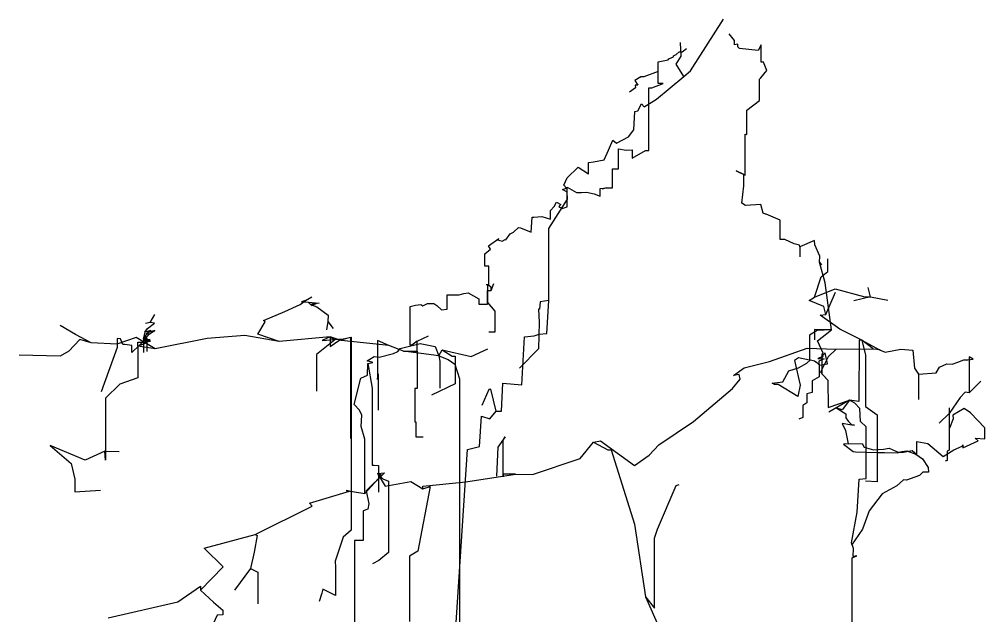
# Model space of a CAD drawing. Extents: x -330 to 330, y -481 to 481.
# Drawn here: x -57.3 to 324.4, y 245.7 to 481.4 of the extents above; entities that cross this region are included whole.
import ezdxf

# ---------------------------------------------------------------- set-up
doc = ezdxf.new("R2010")
doc.units = 0
doc.layers.add('CentreLine', color=5, linetype='CONTINUOUS')

msp = doc.modelspace()

# ---------------------------------------------------------------- linework, layer by layer
at = {"layer": 'CentreLine'}
for p, q in [((208.13, 461.03, -133.95), (221.13, 481.4, -139.2)), ((225.52, 472.99, -32.55), (223.41, 475.67, -29.18)), ((204.38, 466.78, -154.95), (204.13, 472.28, -158.82)), ((204.8, 468.61, -152.64), (206.51, 469.88, -154.75)), ((225.52, 471.27, -32.55), (225.52, 472.99, -32.55)), ((226.8, 471.55, -32.3), (225.52, 471.27, -32.55)), ((226.8, 470.46, -32.3), (226.8, 471.55, -32.3)), ((227.49, 469.85, -34.86), (226.8, 470.46, -32.3)), ((234.84, 469.07, -29.9), (227.49, 469.85, -34.86)), ((236.06, 471.37, -33.09), (234.84, 469.07, -29.9)), ((236.06, 464.48, -33.09), (236.06, 471.37, -33.09)), ((199.26, 465.45, -148.49), (199.5, 465.74, -149.73)), ((199.5, 465.74, -149.73), (201.37, 466.6, -150.77)), ((201.37, 466.6, -150.77), (201.42, 466.92, -152.23)), ((201.42, 466.92, -152.23), (202.47, 467.5, -152.25)), ((202.38, 463.65, -152.32), (204.38, 466.78, -154.95)), ((202.47, 467.5, -152.25), (203.6, 468.57, -152.6)), ((203.6, 468.57, -152.6), (204.8, 468.61, -152.64)), ((195.33, 464.58, -147.29), (199.26, 465.45, -148.49)), ((195.33, 456.08, -147.29), (195.33, 464.58, -147.29)), ((205.38, 458.78, -140.7), (202.38, 463.65, -152.32)), ((236.98, 464.4, -32.23), (236.06, 464.48, -33.09)), ((238.22, 461.15, -32.68), (236.98, 464.4, -32.23)), ((188.38, 458.62, -147.11), (186.07, 457.27, -146.7)), ((189.61, 458.62, -148.82), (188.26, 458.62, -147.8)), ((188.26, 458.62, -147.8), (188.38, 458.62, -147.11)), ((195.33, 460.78, -147.29), (189.61, 458.62, -148.82)), ((194.63, 449.78, -130.45), (205.38, 458.78, -140.7)), ((195.33, 456.08, -147.29), (195.33, 460.78, -147.29)), ((205.38, 458.78, -140.7), (208.13, 461.03, -133.95)), ((235.32, 457.74, -33.31), (235.93, 458.21, -32.44)), ((235.93, 458.21, -32.44), (238.22, 461.15, -32.68)), ((186.27, 454.37, -142.61), (183.92, 452.66, -146.68)), ((186.07, 457.27, -146.7), (187.22, 455.34, -144.71)), ((187.22, 455.34, -144.71), (186.23, 455.34, -144.8)), ((186.23, 455.34, -144.8), (186.27, 454.37, -142.61)), ((191.62, 429.56, -147.64), (191.62, 454.36, -147.64)), ((191.62, 454.36, -147.64), (192.42, 454.36, -148.66)), ((192.42, 454.36, -148.66), (192.85, 454.36, -147.33)), ((192.85, 454.36, -147.33), (197.33, 456.08, -147.25)), ((197.33, 456.08, -147.25), (195.33, 456.08, -147.29)), ((235.32, 449.34, -33.31), (235.32, 457.74, -33.31)), ((187.26, 445.28, -126.57), (188.76, 448.03, -130.2)), ((188.76, 448.03, -130.2), (189.76, 446.78, -131.7)), ((189.76, 446.78, -131.7), (194.63, 449.78, -130.45)), ((230.4, 445.53, -29.32), (235.32, 449.34, -33.31)), ((185.63, 437.78, -129.32), (186.13, 445.03, -126.32)), ((186.13, 445.03, -126.32), (187.26, 445.28, -126.57)), ((230.4, 435.83, -29.32), (230.4, 445.53, -29.32)), ((183.51, 434.9, -132.82), (185.63, 437.78, -129.32)), ((229.72, 419.82, -30.2), (229.72, 436.03, -30.2)), ((229.72, 436.03, -30.2), (230.4, 435.83, -29.32)), ((175.63, 429.65, -122.32), (177.38, 433.65, -129.07)), ((177.38, 433.65, -129.07), (178.76, 432.4, -131.32)), ((178.76, 432.4, -131.32), (183.51, 434.9, -132.82)), ((174.01, 425.9, -115.82), (175.63, 429.65, -122.32)), ((179.66, 428.69, -151), (179.66, 430.19, -151)), ((179.66, 430.19, -151), (182.68, 429.66, -149.53)), ((179.66, 422.29, -151), (179.66, 428.69, -151)), ((182.68, 429.66, -149.53), (184.97, 429.86, -149.45)), ((184.97, 429.86, -149.45), (184.97, 426.46, -149.45)), ((184.97, 426.46, -149.45), (190.33, 429.56, -149.17)), ((190.33, 429.56, -149.17), (191.62, 429.56, -147.64)), ((167.76, 424.78, -116.57), (169.76, 425.03, -115.57)), ((167.76, 420.28, -116.57), (167.76, 424.78, -116.57)), ((169.76, 425.03, -115.57), (174.01, 425.9, -115.82)), ((159.26, 418.78, -117.7), (163.63, 423.03, -119.57)), ((163.63, 423.03, -119.57), (167.76, 420.28, -116.57)), ((177.25, 414.79, -150.36), (177.25, 422.29, -150.36)), ((177.25, 422.29, -150.36), (179.66, 422.29, -151)), ((229.21, 420.11, -38.98), (226.19, 421.54, -40.45)), ((226.19, 421.54, -40.45), (229.72, 419.82, -30.2)), ((229.21, 415.65, -38.98), (229.21, 420.11, -38.98)), ((158.01, 415.9, -114.57), (159.26, 418.78, -117.7)), ((157.51, 414.15, -106.95), (159.01, 414.65, -108.32)), ((159.38, 413.03, -102.7), (157.51, 414.15, -106.95)), ((159.01, 414.65, -108.32), (158.01, 415.9, -114.57)), ((159.29, 407.26, -147.17), (159.29, 415.06, -147.17)), ((159.29, 415.06, -147.17), (163.01, 412.91, -147.17)), ((159.51, 410.28, -99.7), (159.38, 413.03, -102.7)), ((163.01, 412.91, -147.17), (164.94, 412.91, -149.47)), ((164.94, 412.91, -149.47), (167.03, 413.09, -149.47)), ((167.03, 413.09, -149.47), (169.96, 412.41, -150.83)), ((169.96, 412.41, -150.83), (172.31, 411.55, -150.79)), ((172.31, 414.55, -150.79), (174.95, 414.79, -150.28)), ((172.31, 411.55, -150.79), (172.31, 414.55, -150.79)), ((174.95, 414.79, -150.28), (173.08, 414.29, -152.02)), ((174.95, 414.79, -150.28), (177.25, 414.79, -150.36)), ((228.37, 408.75, -37.33), (229.21, 415.65, -38.98)), ((152.01, 398.78, -94.57), (159.51, 410.28, -99.7)), ((154.12, 407.47, -140.83), (155.17, 409.1, -141.01)), ((155.17, 409.1, -141.01), (156.77, 408.2, -142.4)), ((229.86, 407.85, -32.98), (228.37, 408.75, -37.33)), ((152.68, 405.86, -139.57), (154.12, 407.47, -140.83)), ((152.68, 402.46, -139.57), (152.68, 405.86, -139.57)), ((156.77, 408.2, -142.4), (156.03, 407.43, -143.45)), ((156.03, 407.43, -143.45), (157.39, 406.57, -144.56)), ((157.39, 406.57, -144.56), (159.29, 407.26, -147.17)), ((235.93, 408.17, -33.3), (229.86, 407.85, -32.98)), ((236.76, 404.83, -29.94), (235.93, 408.17, -33.3)), ((237.76, 404.42, -29.29), (236.76, 404.83, -29.94)), ((145.07, 397.3, -143.04), (145.46, 403.18, -140.82)), ((145.46, 403.18, -140.82), (146.09, 403.18, -138.5)), ((146.09, 403.18, -138.5), (149.32, 403.42, -139.81)), ((149.32, 403.42, -139.81), (152.68, 402.46, -139.57)), ((237.98, 404.36, -27.7), (237.76, 404.42, -29.29)), ((243.52, 402.08, -26.52), (237.98, 404.36, -27.7)), ((243.52, 394.37, -26.52), (243.52, 402.08, -26.52)), ((136.79, 396.62, -143.59), (138.16, 397.33, -144.86)), ((138.16, 397.33, -144.86), (140.02, 399.14, -143.35)), ((140.02, 399.14, -143.35), (140.84, 399.02, -143.56)), ((140.84, 399.02, -143.56), (145.07, 397.3, -143.04)), ((152.13, 370.28, -91.45), (152.01, 398.78, -94.57)), ((128.16, 391.82, -135.97), (132.35, 394.76, -138.49)), ((132.35, 394.76, -138.49), (131.82, 394.23, -140.02)), ((131.82, 394.23, -140.02), (133.59, 393.69, -141.55)), ((133.59, 393.69, -141.55), (134.86, 394.37, -141.14)), ((134.86, 394.37, -141.14), (135.04, 394.19, -143.77)), ((135.04, 394.19, -143.77), (136.79, 396.62, -143.59)), ((245.38, 394.37, -22.53), (243.52, 394.37, -26.52)), ((249.07, 392.69, -21.81), (245.38, 394.37, -22.53)), ((257.04, 394, -17.29), (251.31, 391.54, -18.19)), ((257.17, 392.33, -21.44), (257.04, 394, -17.29)), ((126.81, 388.7, -131.64), (129.01, 390.55, -133.63)), ((129.01, 390.55, -133.63), (128.16, 391.82, -135.97)), ((251.15, 392.17, -19.94), (249.07, 392.69, -21.81)), ((251.31, 391.54, -18.19), (251.15, 392.17, -19.94)), ((251.31, 391.54, -18.19), (251.31, 387.54, -18.19)), ((259.17, 387.8, -18.36), (257.17, 392.33, -21.44)), ((126.81, 383.9, -131.64), (126.81, 388.7, -131.64)), ((259.04, 385.38, -17.08), (259.17, 387.8, -18.36)), ((262.39, 381.78, -94.98), (262.39, 386.68, -94.98)), ((128.39, 383.9, -130.11), (126.81, 383.9, -131.64)), ((128.39, 376.5, -130.11), (128.39, 383.9, -130.11)), ((261.26, 377.25, -12.07), (259.04, 385.38, -17.08)), ((259.04, 385.38, -17.08), (259.92, 384.37, -16.34)), ((259.76, 379.64, -91.96), (262.39, 381.78, -94.98)), ((257.04, 371.59, -84.07), (259.76, 379.64, -91.96)), ((127.83, 376.5, -127.88), (127.34, 376.5, -120.9)), ((127.79, 368.77, -136.12), (127.79, 374.17, -136.12)), ((127.79, 374.17, -136.12), (129.3, 374.17, -134.19)), ((129.24, 375.57, -133.53), (127.83, 376.5, -127.88)), ((127.83, 376.5, -127.88), (128.39, 376.5, -130.11)), ((127.83, 376.5, -127.88), (127.83, 369.5, -127.88)), ((129.3, 374.17, -134.19), (129.24, 375.57, -133.53)), ((129.3, 374.17, -132.54), (130.27, 377, -135.19)), ((129.3, 374.17, -134.19), (129.3, 374.17, -132.54)), ((257.04, 371.59, -84.07), (265.28, 374.87, -76.11)), ((263.8, 358.65, -5.8), (261.26, 377.25, -12.07)), ((265.28, 374.87, -76.11), (276.94, 371.77, -65.24)), ((279.18, 371.77, -59.39), (278.38, 375.37, -54.31)), ((53.79, 368.74, -184.43), (55.91, 370.3, -189.43)), ((55.91, 370.3, -189.43), (54.36, 369.78, -189.87)), ((55.91, 370.3, -189.43), (58.44, 371.66, -188.56)), ((111.9, 366.81, -134.96), (111.9, 372.51, -134.96)), ((111.9, 372.51, -134.96), (116.57, 372.51, -131.04)), ((116.57, 372.51, -131.04), (118.41, 373.02, -133.22)), ((118.41, 373.02, -133.22), (120.19, 373.36, -134.06)), ((120.19, 373.36, -134.06), (124.41, 370.87, -137.35)), ((124.41, 370.87, -137.35), (124.41, 368.77, -137.35)), ((152.13, 370.28, -91.45), (148.66, 369.78, -92.94)), ((151.26, 357.28, -91.2), (152.13, 370.28, -91.45)), ((254.96, 370.31, -80.46), (257.04, 371.59, -84.07)), ((260.85, 367.88, -69.39), (254.96, 370.31, -80.46)), ((261.64, 364.69, -64.9), (265.41, 373.6, -71.99)), ((279.18, 371.77, -59.39), (272.64, 370.18, -63.01)), ((276.94, 371.77, -65.24), (279.18, 371.77, -59.39)), ((279.18, 371.77, -59.39), (286.05, 370.39, -55.58)), ((47.74, 365.94, -180.34), (53.79, 368.74, -184.43)), ((54.36, 369.78, -189.87), (57.06, 369.6, -191.76)), ((57.85, 368.75, -197.55), (56.77, 369.81, -200.08)), ((57.06, 369.6, -191.76), (61.22, 369.16, -191.4)), ((60.09, 369.14, -195.31), (57.85, 368.75, -197.55)), ((57.85, 368.75, -197.55), (60.4, 367.82, -198.43)), ((58.19, 368.31, -194.8), (60.09, 369.14, -195.31)), ((59.73, 368.96, -193.88), (58.19, 368.31, -194.8)), ((61.22, 369.16, -191.4), (59.73, 368.96, -193.88)), ((60.4, 367.82, -198.43), (64.82, 364.46, -201.52)), ((97.21, 367.86, -135.66), (99.39, 368.48, -136.45)), ((97.21, 352.66, -135.66), (97.21, 367.86, -135.66)), ((99.39, 368.48, -136.45), (101.46, 368.69, -135.26)), ((101.46, 368.69, -135.26), (102.29, 368.14, -135.73)), ((102.29, 368.14, -135.73), (104.15, 369.1, -137.59)), ((104.15, 369.1, -137.59), (105.06, 369.1, -136.28)), ((105.06, 369.1, -136.28), (106.57, 369.1, -136.83)), ((106.57, 369.1, -136.83), (107.77, 368.25, -135.98)), ((107.77, 368.25, -135.98), (109.7, 366.58, -136.5)), ((109.7, 366.58, -136.5), (111.9, 366.81, -134.96)), ((124.41, 368.77, -137.35), (127.79, 368.77, -136.12)), ((127.83, 369.5, -127.88), (130.71, 366.1, -126.08)), ((148.42, 366.87, -93.22), (148.04, 366.87, -95.22)), ((148.04, 366.87, -95.22), (148.26, 361.65, -96.07)), ((148.66, 369.78, -92.94), (148.42, 366.87, -93.22)), ((261.64, 364.69, -64.9), (260.85, 367.88, -69.39)), ((-5.56, 361.62, -207.88), (-3.63, 364.7, -208.82)), ((39.31, 362.37, -173.27), (47.74, 365.94, -180.34)), ((64.82, 364.46, -201.52), (64.67, 362, -199.8)), ((130.71, 366.1, -126.08), (130.71, 357.8, -126.08)), ((259.37, 364.5, -54.23), (261.64, 364.69, -64.9)), ((267.16, 358.97, -40.18), (259.37, 364.5, -54.23)), ((-35.05, 356.87, -183.78), (-41.15, 360.37, -179.97)), ((-7.68, 357.78, -199.33), (-6.64, 359.2, -202.7)), ((-5.56, 361.62, -207.88), (-7.38, 361.2, -207.79)), ((-6.64, 359.2, -202.7), (-3.83, 361.25, -205.32)), ((-3.83, 361.25, -205.32), (-5.56, 361.62, -207.88)), ((36.98, 356.91, -172.55), (39.95, 361.83, -171.76)), ((39.95, 361.83, -171.76), (39.31, 362.37, -173.27)), ((64.67, 362, -199.8), (64.12, 358.69, -206)), ((64.67, 362, -199.8), (66.83, 359.17, -197.98)), ((148.26, 361.65, -96.07), (148.01, 351.14, -90.82)), ((263.8, 358.65, -5.8), (257.09, 358.76, -5.56)), ((257.09, 358.76, -5.56), (257.09, 354.76, -5.56)), ((275.86, 354.59, -21.54), (267.16, 358.97, -40.18)), ((-28.9, 353.58, -181.04), (-35.05, 356.87, -183.78)), ((-11.06, 355.64, -184.85), (-18.74, 353.04, -182.65)), ((-17.3, 355.07, -210.37), (-18.59, 355.25, -211.96)), ((-18.59, 355.25, -211.96), (-18.59, 351.65, -211.96)), ((-16.3, 352.94, -209.26), (-17.3, 355.07, -210.37)), ((-6.69, 355.46, -202.81), (-12.72, 349.78, -205.88)), ((-3.51, 351.18, -177.56), (-11.06, 355.64, -184.85)), ((-7.68, 357.78, -199.33), (-8.31, 355.07, -198.97)), ((-8.31, 355.07, -198.97), (-7.11, 354.76, -197.64)), ((-8.31, 355.07, -198.97), (-6.79, 355.07, -204.26)), ((-8.17, 354.78, -189.32), (-6.75, 357.46, -195.48)), ((-8.04, 354.44, -187.83), (-5.97, 357.01, -193.54)), ((-5.27, 358.44, -198.81), (-7.68, 357.78, -199.33)), ((-5.9, 357.77, -198.26), (-7.53, 356.37, -197.5)), ((-7.53, 356.37, -197.5), (-7.53, 353.92, -197.5)), ((-7.53, 353.92, -197.5), (-6.69, 355.46, -202.81)), ((-6.79, 355.07, -204.26), (-6.79, 350.07, -204.26)), ((-6.75, 357.46, -195.48), (-5.27, 358.44, -198.81)), ((-5.97, 357.01, -193.54), (-5.4, 357.32, -195)), ((-3.62, 358.43, -197.29), (-5.9, 357.77, -198.26)), ((-5.4, 357.32, -195), (-3.62, 358.43, -197.29)), ((16.97, 355.28, -172.45), (-3.51, 351.18, -177.56)), ((31.86, 356.38, -167.61), (16.97, 355.28, -172.45)), ((45.42, 354.06, -162.14), (31.86, 356.38, -167.61)), ((45.42, 354.06, -162.14), (36.98, 356.91, -172.55)), ((65.65, 355.97, -153.96), (45.42, 354.06, -162.14)), ((65.65, 355.97, -153.96), (62.44, 354.47, -153.68)), ((62.44, 354.47, -153.68), (70.79, 355.1, -156.89)), ((70.01, 354.48, -146.7), (65.65, 355.97, -153.96)), ((65.65, 355.97, -153.96), (67.48, 354.72, -147.12)), ((65.65, 355.97, -153.96), (65.65, 352.07, -153.96)), ((69.12, 354.42, -156.68), (73.66, 355.75, -155.71)), ((70.79, 355.1, -156.89), (73.94, 355.77, -156.89)), ((73.66, 355.75, -155.71), (73.66, 315.75, -155.71)), ((73.94, 355.77, -156.89), (73.94, 279.57, -156.89)), ((100.02, 354.15, -131.97), (104.44, 356.27, -127.71)), ((129.21, 357.8, -124.47), (128.32, 357.8, -120.27)), ((130.71, 357.8, -126.08), (129.21, 357.8, -124.47)), ((141.39, 336.91, -96.2), (142.39, 355.91, -96.45)), ((142.39, 355.91, -96.45), (146.26, 356.28, -93.45)), ((146.26, 356.28, -93.45), (148.26, 357.03, -90.7)), ((148.26, 357.03, -90.7), (151.26, 357.28, -91.2)), ((258.21, 358.45, -5.7), (255.11, 356.53, -1.44)), ((255.11, 356.53, -1.44), (255.11, 346.72, -1.44)), ((263.8, 358.65, -5.8), (258.21, 358.45, -5.7)), ((258.28, 354.38, -9.81), (263.8, 358.65, -5.8)), ((-33.35, 354.84, -178.67), (-37.74, 350.22, -174.71)), ((-28.9, 353.58, -181.04), (-33.35, 354.84, -178.67)), ((-18.74, 353.04, -182.65), (-28.9, 353.58, -181.04)), ((-18.59, 351.65, -211.96), (-24.93, 334.23, -211.96)), ((-15.55, 352.94, -206.97), (-16.3, 352.94, -209.26)), ((-12.72, 352.51, -205.88), (-15.55, 352.94, -206.97)), ((-12.72, 349.78, -205.88), (-12.72, 352.51, -205.88)), ((-10.38, 352.2, -179.79), (-10.38, 353.8, -179.79)), ((-10.38, 353.8, -179.79), (-7.98, 353.8, -182.87)), ((-10.38, 352.2, -179.79), (-6.82, 353.72, -178.56)), ((-3.51, 351.18, -177.56), (-10.38, 352.2, -179.79)), ((-10.38, 352.2, -179.79), (-10.38, 339.7, -179.79)), ((-5.47, 354.72, -187.06), (-8.17, 354.78, -189.32)), ((-8.17, 354.78, -189.32), (-8.17, 349.78, -189.32)), ((-5.38, 354.15, -185.96), (-8.04, 354.44, -187.83)), ((-7.98, 353.8, -182.87), (-5.38, 354.15, -185.96)), ((-7.96, 353.63, -183.5), (-5.47, 354.72, -187.06)), ((-6.82, 353.72, -178.56), (-7.96, 353.63, -183.5)), ((67.48, 354.72, -147.12), (60.19, 348.94, -145.83)), ((65.65, 352.07, -153.96), (69.12, 354.42, -156.68)), ((88.82, 352.44, -142.01), (70.01, 354.48, -146.7)), ((88.82, 352.44, -142.01), (84.29, 354.4, -146.54)), ((84.29, 354.4, -146.54), (84.29, 339, -146.54)), ((94.67, 350.25, -129.48), (88.82, 352.44, -142.01)), ((92.36, 350.13, -105.33), (93.33, 351.28, -108.96)), ((93.33, 351.28, -108.96), (101.25, 353.32, -112.82)), ((97.96, 352.66, -131.42), (97.21, 352.66, -135.66)), ((100.02, 354.15, -131.97), (97.96, 352.66, -131.42)), ((100.02, 350.25, -131.97), (100.02, 354.15, -131.97)), ((101.25, 353.32, -112.82), (107.18, 352.05, -113.66)), ((107.18, 352.05, -113.66), (108.6, 348.43, -114.01)), ((121.42, 348.08, -90.91), (127.95, 351.15, -80.46)), ((148.01, 351.14, -90.82), (140.52, 343.47, -92.74)), ((239.33, 346.18, -41.66), (254.23, 351.4, -35.64)), ((254.23, 351.4, -35.64), (265.69, 351.04, -18.66)), ((260.47, 349.48, -15.22), (258.28, 354.38, -9.81)), ((265.69, 351.04, -18.66), (280.28, 351.17, -4.45)), ((274.79, 354.58, -24.44), (274.64, 330.36, -24.74)), ((275.86, 354.59, -21.54), (274.79, 354.58, -24.44)), ((280.28, 351.17, -4.45), (275.86, 354.59, -21.54)), ((275.86, 354.59, -21.54), (282.83, 350.74, -8.95)), ((275.86, 354.59, -21.54), (277.28, 348.64, -5.25)), ((280.28, 351.17, -4.45), (283.1, 350.89, -8.97)), ((-41.06, 348.33, -164.5), (-57.26, 348.62, -168.54)), ((-37.74, 350.22, -174.71), (-41.06, 348.33, -164.5)), ((60.19, 348.94, -145.83), (60.19, 334.44, -145.83)), ((81.31, 347.04, -104.15), (83.07, 348.19, -106.4)), ((83.07, 348.19, -106.4), (85.03, 347.92, -104.69)), ((85.03, 347.92, -104.69), (90.66, 349.32, -106.97)), ((90.66, 349.32, -106.97), (92.36, 350.13, -105.33)), ((108.6, 348.43, -114.01), (94.67, 350.25, -129.48)), ((94.67, 350.25, -129.48), (100.02, 350.25, -131.97)), ((100.02, 350.25, -131.97), (100.02, 338.95, -131.97)), ((108.6, 348.43, -114.01), (109.86, 350.81, -103.76)), ((108.6, 348.43, -114.01), (112.33, 346.98, -107.55)), ((108.6, 348.43, -114.01), (108.92, 346.24, -116.59)), ((109.86, 350.81, -103.76), (121.42, 348.08, -90.91)), ((109.86, 350.81, -103.76), (113.86, 348.28, -95.18)), ((113.86, 348.28, -95.18), (114.98, 348.28, -96.84)), ((114.98, 348.28, -96.84), (114.98, 337.38, -96.84)), ((250.79, 347.68, 2.74), (249.18, 346.62, 4.79)), ((255.11, 346.72, -1.44), (250.79, 347.68, 2.74)), ((260.59, 348.13, 29.33), (258.36, 347.29, 29.97)), ((258.84, 347.52, 25.91), (260.59, 348.13, 29.33)), ((259.72, 347.82, 25.61), (258.84, 347.52, 25.91)), ((262.56, 348.01, -18.51), (259.41, 341.96, -12.37)), ((261.25, 349.54, 23.92), (259.72, 347.82, 25.61)), ((260.07, 349.26, -15.64), (260.47, 349.48, -15.22)), ((260.07, 341.11, -15.64), (260.07, 349.26, -15.64)), ((262.28, 345.24, 20.73), (261.25, 349.54, 23.92)), ((265.69, 351.04, -18.66), (262.56, 348.01, -18.51)), ((277.28, 348.64, -5.25), (277.28, 328.44, -5.25)), ((282.83, 350.74, -8.95), (285.1, 349.9, -7.74)), ((285.1, 349.9, -7.74), (291.28, 351.05, -5.74)), ((291.28, 351.05, -5.74), (295.95, 350.59, -1.22)), ((295.95, 350.59, -1.22), (296.59, 343.58, 4.84)), ((319.78, 347.13, 6.94), (318.19, 348.02, 8.02)), ((318.19, 348.02, 8.02), (318.19, 333.79, 8.02)), ((80.32, 346.49, -103.01), (81.31, 347.04, -104.15)), ((82.52, 345.83, -99.98), (80.32, 346.49, -103.01)), ((80.41, 340.74, -93.75), (80.58, 345.33, -98.67)), ((80.58, 345.33, -98.67), (82.52, 345.83, -99.98)), ((80.58, 345.33, -98.67), (82.27, 335.59, -95.34)), ((108.92, 346.24, -116.59), (108.92, 335.64, -116.59)), ((112.33, 346.98, -107.55), (114.85, 345.05, -107.95)), ((114.85, 345.05, -107.95), (116.81, 339.32, -108.66)), ((225.06, 340.62, -45.71), (229.23, 343.64, -42.9)), ((229.23, 343.64, -42.9), (239.33, 346.18, -41.66)), ((247.01, 342.52, 18.81), (250.81, 343.62, 19.54)), ((249.18, 346.62, 4.79), (251.46, 336.85, 8.74)), ((250.81, 343.62, 19.54), (254.07, 345.49, 17.88)), ((254.07, 345.49, 17.88), (255.51, 346.81, 18.13)), ((255.51, 346.81, 18.13), (257.09, 346.44, 18.8)), ((257.09, 346.44, 18.8), (258.01, 345.83, 19.03)), ((258.01, 345.83, 19.03), (259.11, 344.69, 18.42)), ((258.36, 347.29, 29.97), (260.95, 347.22, 32.84)), ((260.95, 347.22, 32.84), (258.86, 346.34, 38)), ((258.86, 346.34, 38), (258.92, 344.02, 41.18)), ((258.92, 344.02, 41.18), (258.92, 340.17, 41.18)), ((259.11, 344.69, 18.42), (262.28, 345.24, 20.73)), ((296.59, 343.58, 4.84), (298.2, 341.18, 4.02)), ((305.24, 341.66, 9.93), (306.45, 343.95, 10.69)), ((306.45, 343.95, 10.69), (309.43, 345.19, 11.38)), ((309.43, 345.19, 11.38), (311.47, 345.05, 13.14)), ((311.47, 345.05, 13.14), (313.71, 345.86, 14.6)), ((313.71, 345.86, 14.6), (316.19, 346.88, 14.95)), ((316.19, 346.88, 14.95), (317.71, 346.85, 14.66)), ((317.71, 346.85, 14.66), (319.78, 347.13, 6.94)), ((-10.38, 339.7, -179.79), (-17.46, 337.26, -180.29)), ((77.71, 339.63, -89.75), (80.41, 340.74, -93.75)), ((84.29, 339, -146.54), (84.59, 341.27, -143.76)), ((84.59, 341.27, -143.76), (84.59, 326.97, -143.76)), ((227.28, 341.08, -41.88), (225.06, 340.62, -45.71)), ((227.77, 339.19, -34.85), (227.28, 341.08, -41.88)), ((244.58, 338.11, 20.1), (247.01, 342.52, 18.81)), ((258.92, 340.17, 41.18), (256.22, 338.47, 42.38)), ((259.41, 341.96, -12.37), (262.43, 338.74, -20.71)), ((262.43, 338.74, -20.71), (260.07, 341.11, -15.64)), ((298.2, 341.18, 4.02), (305.24, 341.66, 9.93)), ((298.2, 341.18, 4.02), (298.2, 331.18, 4.02)), ((-17.46, 337.26, -180.29), (-23.25, 331.7, -182.4)), ((75.09, 329.23, -84.62), (77.71, 339.63, -89.75)), ((100.02, 338.95, -131.97), (100.02, 338.95, -129.37)), ((100.02, 338.95, -129.37), (100.02, 335.45, -129.37)), ((114.98, 337.38, -96.84), (105.65, 332.81, -91.45)), ((116.81, 339.32, -108.66), (116.81, 271.89, -108.66)), ((133.38, 326.53, -101.57), (133.88, 337.66, -101.2)), ((133.88, 337.66, -101.2), (141.39, 336.91, -96.2)), ((224.74, 335.43, -32.39), (227.77, 339.19, -34.85)), ((240.37, 337.62, 17.95), (244.58, 338.11, 20.1)), ((241.29, 337.13, 17.26), (240.37, 337.62, 17.95)), ((242.78, 337.02, 16.57), (241.29, 337.13, 17.26)), ((250.49, 332.36, 14.21), (242.78, 337.02, 16.57)), ((251.46, 336.85, 8.74), (250.49, 332.36, 14.21)), ((256.22, 338.47, 42.38), (256.22, 333.87, 42.38)), ((262.43, 338.74, -20.71), (262.47, 327.96, -20.63)), ((318.19, 333.79, 8.02), (322.82, 338.38, 12.65)), ((82.27, 335.59, -95.34), (82.27, 305.15, -95.34)), ((100.02, 335.45, -129.37), (99.09, 335.45, -126.84)), ((99.09, 335.45, -126.84), (99.09, 322.35, -126.84)), ((128.39, 335.16, -111.07), (125.64, 328.78, -112.7)), ((129.14, 335.28, -107.82), (128.39, 335.16, -111.07)), ((131.26, 326.53, -103.32), (129.14, 335.28, -107.82)), ((209.2, 322.46, -22.31), (224.74, 335.43, -32.39)), ((256.22, 333.87, 42.38), (254.05, 333.45, 42.35)), ((254.05, 333.45, 42.35), (254.05, 329.79, 42.35)), ((316.6, 334.1, 11.12), (314.72, 332, 13.45)), ((318.19, 333.79, 8.02), (316.6, 334.1, 11.12)), ((-23.25, 331.7, -182.4), (-23.25, 307.2, -182.4)), ((77.28, 326.97, -79.46), (75.09, 329.23, -84.62)), ((254.05, 329.79, 42.35), (252.47, 328.72, 43.87)), ((252.47, 328.72, 43.87), (252.47, 324.05, 43.87)), ((262.47, 327.96, -20.63), (270.92, 330.88, -25.84)), ((270.92, 330.88, -25.84), (262.76, 326.18, -33.73)), ((270.92, 330.88, -25.84), (268, 327.07, -34.33)), ((274.64, 330.36, -24.74), (270.92, 330.88, -25.84)), ((273.07, 329.7, -21.63), (270.92, 330.88, -25.84)), ((274.97, 327.61, -16.94), (273.07, 329.7, -21.63)), ((277.28, 328.44, -5.25), (281.88, 325.05, -2.37)), ((314.72, 332, 13.45), (310.34, 325.65, 12.67)), ((78.11, 324.98, -77.42), (77.28, 326.97, -79.46)), ((77.91, 320.51, -76.57), (78.11, 324.98, -77.42)), ((124.64, 312.53, -104.82), (125.39, 324.53, -104.57)), ((125.39, 324.53, -104.57), (128.76, 323.53, -101.32)), ((128.76, 323.53, -101.32), (131.26, 326.53, -103.32)), ((131.26, 326.53, -103.32), (133.38, 326.53, -101.57)), ((268, 327.07, -34.33), (265.92, 327.73, -37.93)), ((265.92, 327.73, -37.93), (269.42, 325.52, -37.38)), ((269.42, 325.52, -37.38), (269.42, 323.91, -37.38)), ((275.31, 322.5, -13.03), (274.97, 327.61, -16.94)), ((281.88, 325.05, -2.37), (281.88, 298.65, -2.37)), ((310.34, 325.65, 12.67), (306.36, 321.79, 14.97)), ((310.34, 325.65, 12.67), (310.34, 311.18, 12.67)), ((310.52, 319.84, -44.83), (310.52, 327.84, -44.83)), ((316.23, 327.53, -24.29), (311.73, 324.96, -28.78)), ((311.73, 324.96, -28.78), (311.86, 323.49, -36.34)), ((318.73, 325.87, -16.11), (316.23, 327.53, -24.29)), ((324.38, 319.89, -14.91), (318.73, 325.87, -16.11)), ((99.09, 322.35, -126.84), (99.53, 322.35, -125.2)), ((99.53, 322.35, -125.2), (99.53, 316.45, -125.2)), ((195.53, 313.23, -10.42), (209.2, 322.46, -22.31)), ((252.47, 324.05, 43.87), (250.95, 323.31, 44.71)), ((271.01, 321.1, -32.38), (268.04, 321.61, -31.12)), ((268.04, 321.61, -31.12), (269.36, 318.93, -29.6)), ((269.42, 323.91, -37.38), (270.37, 322.58, -35.81)), ((270.37, 322.58, -35.81), (271.87, 321.12, -35.7)), ((272.85, 320.99, -34.92), (271.01, 321.1, -32.38)), ((271.87, 321.12, -35.7), (272.85, 320.99, -34.92)), ((277.52, 320.38, -4.48), (275.31, 322.5, -13.03)), ((311.86, 323.49, -36.34), (310.52, 319.84, -44.83)), ((79.29, 315.46, -72.56), (77.91, 320.51, -76.57)), ((269.36, 318.93, -29.6), (270.35, 313.6, -30.15)), ((277.52, 299.89, -4.48), (277.52, 320.38, -4.48)), ((324.38, 315.59, -14.91), (324.38, 319.89, -14.91)), ((-31.28, 307.16, -186.13), (-45.1, 312.97, -179.98)), ((-45.1, 312.97, -179.98), (-36.71, 305.8, -185.85)), ((79.29, 294.03, -72.56), (79.29, 315.46, -72.56)), ((99.53, 316.45, -125.2), (102.39, 316.45, -123.55)), ((134.76, 316.36, -0.62), (131.87, 312.37, 3.36)), ((133.96, 315.11, -2.73), (134.76, 316.36, -0.62)), ((133.96, 300.61, -2.73), (133.96, 315.11, -2.73)), ((164.4, 307.8, 6.04), (169.74, 314.24, 3.32)), ((169.74, 314.24, 3.32), (172.55, 314.81, 13.8)), ((169.74, 314.24, 3.32), (175.4, 311.31, 7.28)), ((172.55, 314.81, 13.8), (185.91, 305, 2.2)), ((191.68, 309.1, -0.37), (195.53, 313.23, -10.42)), ((270.35, 313.6, -30.15), (268.58, 313.46, -29.32)), ((268.58, 313.46, -29.32), (272.44, 310.65, -28.22)), ((270.35, 313.6, -30.15), (275.88, 313.71, -27.69)), ((275.88, 313.71, -27.69), (276.71, 312.33, -25.82)), ((297.6, 309.44, -22.06), (297.6, 314.55, -22.06)), ((297.6, 314.55, -22.06), (301.88, 313.74, -23.7)), ((301.88, 313.74, -23.7), (307.93, 308.57, -18.06)), ((315.45, 312.69, -13.58), (315.76, 313.24, -15.16)), ((315.76, 312, -15.16), (321.79, 314.81, -15.26)), ((315.76, 313.24, -15.16), (315.76, 312, -15.16)), ((321.79, 314.81, -15.26), (320.66, 315.91, -15.1)), ((320.66, 315.91, -15.1), (324.38, 315.59, -14.91)), ((-23.5, 310.68, -183.3), (-31.28, 307.16, -186.13)), ((-23.25, 307.2, -182.4), (-23.5, 310.68, -183.3)), ((-23.5, 310.68, -183.3), (-17.74, 310.55, -187.79)), ((114.76, 231.9, -103.82), (119.89, 311.4, -106.07)), ((119.89, 311.4, -106.07), (124.64, 312.53, -104.82)), ((131.87, 312.37, 3.36), (131.32, 300.8, 11.14)), ((175.4, 311.31, 7.28), (176.73, 311.31, 8.21)), ((176.73, 311.31, 8.21), (185.98, 281.82, 10.69)), ((272.44, 310.65, -28.22), (273.25, 310.5, -25.56)), ((273.25, 310.5, -25.56), (281.89, 310.16, -20.77)), ((276.71, 312.33, -25.82), (280.43, 311.31, -22.8)), ((280.43, 311.31, -22.8), (284.37, 311.52, -21.82)), ((281.89, 310.16, -20.77), (284.76, 310.21, -21.49)), ((284.37, 311.52, -21.82), (286.56, 311.87, -22.13)), ((284.76, 310.21, -21.49), (289.83, 310.02, -19.23)), ((286.56, 311.87, -22.13), (290.13, 310.28, -20.46)), ((289.83, 310.02, -19.23), (291.81, 310.56, -20.83)), ((290.13, 310.28, -20.46), (292.25, 310.36, -21.74)), ((291.81, 310.56, -20.83), (293.59, 310.86, -20.08)), ((292.25, 310.36, -21.74), (295.68, 310.97, -20.07)), ((293.59, 310.86, -20.08), (297.12, 309.52, -21.16)), ((295.68, 310.97, -20.07), (297.6, 309.44, -22.06)), ((297.12, 309.52, -21.16), (299.82, 307.7, -19.78)), ((307.93, 308.57, -18.06), (312.14, 311.21, -14.65)), ((310.34, 311.18, 12.67), (309.61, 310.68, 14.69)), ((309.61, 310.68, 14.69), (309.61, 307.01, 14.69)), ((312.14, 311.21, -14.65), (315.45, 312.69, -13.58)), ((-36.71, 305.8, -185.85), (-35.3, 299.7, -185.9)), ((145.63, 301.46, -1.16), (164.4, 307.8, 6.04)), ((185.91, 305, 2.2), (191.68, 309.1, -0.37)), ((299.82, 307.7, -19.78), (302.03, 304.31, -15.26)), ((309.61, 307.01, 14.69), (308.76, 306.76, 17.45)), ((87.13, 302.21, -59.88), (79.84, 295.05, -74.2)), ((82.27, 305.15, -95.34), (82.99, 305.15, -98)), ((82.99, 305.15, -98), (84.77, 305.08, -99.12)), ((84.28, 301.93, -55.48), (87.13, 302.21, -59.88)), ((85.9, 301.23, -61.98), (84.28, 301.93, -55.48)), ((84.28, 301.93, -55.48), (87.33, 296.86, -33.74)), ((84.28, 301.93, -55.48), (86.43, 299.82, -62.51)), ((84.77, 305.08, -99.12), (84.77, 294.57, -99.12)), ((119.24, 298.63, -12.9), (138.95, 301.6, -5.34)), ((134.05, 301.6, -7.83), (133.96, 300.61, -2.73)), ((138.95, 301.6, -5.34), (134.05, 301.6, -7.83)), ((138.95, 301.6, -5.34), (145.63, 301.46, -1.16)), ((299.95, 302.38, -19.35), (298.67, 301.13, -19.53)), ((302.21, 302.38, -17.32), (299.95, 302.38, -19.35)), ((302.03, 304.31, -15.26), (302.21, 302.38, -17.32)), ((-35.3, 299.7, -185.9), (-35.3, 294.71, -185.9)), ((79.29, 294.03, -72.56), (85.9, 301.23, -61.98)), ((86.43, 299.82, -62.51), (88.74, 298.86, -64.66)), ((87.33, 296.86, -33.74), (97.54, 298.68, -35.36)), ((88.74, 298.86, -64.66), (88.74, 270.71, -64.66)), ((97.54, 298.68, -35.36), (102.24, 295.9, -23.12)), ((102.24, 296.9, -23.12), (119.24, 298.63, -12.9)), ((273.94, 286.66, 4.52), (274.79, 299.72, 1.12)), ((274.79, 299.72, 1.12), (277.52, 299.89, -4.48)), ((281.88, 298.65, -2.37), (277.21, 298.86, 1.55)), ((292.25, 299.37, -20.68), (289.62, 297, -17.96)), ((293.44, 299.24, -18.63), (292.25, 299.37, -20.68)), ((296.81, 300.45, -20.21), (293.44, 299.24, -18.63)), ((298.67, 301.13, -19.53), (296.81, 300.45, -20.21)), ((-35.3, 294.71, -185.9), (-25.14, 295.27, -189.2)), ((57.42, 290.19, -97.44), (73.23, 294.86, -82.17)), ((73.23, 294.86, -82.17), (71.9, 295.2, -72.69)), ((71.9, 295.2, -72.69), (79.29, 294.03, -72.56)), ((79.84, 295.05, -74.2), (80.92, 289.91, -68.61)), ((105.14, 296.79, -20.6), (100.23, 271.2, -15.14)), ((102.24, 295.9, -23.12), (102.24, 296.9, -23.12)), ((102.24, 295.9, -23.12), (105.14, 296.79, -20.6)), ((195, 279.96, -1.81), (202.43, 297.15, -14.17)), ((202.43, 297.15, -14.17), (203.58, 297.5, -13.02)), ((283.83, 293.91, -18.26), (278.68, 287.18, -2.41)), ((289.62, 297, -17.96), (283.83, 293.91, -18.26)), ((58.54, 289.05, -99.74), (57.42, 290.19, -97.44)), ((36.04, 277.81, -116.09), (58.54, 289.05, -99.74)), ((80.48, 287.81, -68.89), (78.7, 287.12, -67.95)), ((78.7, 287.12, -67.95), (78.7, 275.37, -67.95)), ((80.92, 289.91, -68.61), (80.48, 287.81, -68.89)), ((271.71, 274.55, 1.86), (273.94, 286.66, 4.52)), ((278.68, 287.18, -2.41), (276.14, 279.91, 4.96)), ((73.94, 279.57, -156.89), (70.75, 276.69, -155.05)), ((185.98, 281.82, 10.69), (190.24, 253.19, 9.14)), ((193.87, 276.36, 0.14), (195, 279.96, -1.81)), ((276.14, 279.91, 4.96), (271.67, 273.61, 10.67)), ((15.85, 272.41, -115.73), (36.04, 277.81, -116.09)), ((36.73, 277.46, -120.04), (35.55, 270.78, -121.03)), ((36.04, 277.81, -116.09), (36.73, 277.46, -120.04)), ((70.75, 276.69, -155.05), (67.62, 267.23, -152.86)), ((78.7, 275.37, -67.95), (75.19, 275.44, -65.3)), ((75.19, 275.44, -65.3), (75.19, 259.48, -65.3)), ((193.87, 248.67, 0.14), (193.87, 276.36, 0.14)), ((23.31, 264.96, -125.63), (15.85, 272.41, -115.73)), ((100.23, 271.2, -15.14), (96.98, 269.24, -18.75)), ((116.81, 271.89, -108.66), (116.81, 258.29, -108.66)), ((272.53, 272.31, 9.62), (271.71, 274.55, 1.86)), ((272.39, 269.05, 12.66), (272.53, 272.31, 9.62)), ((35.55, 270.78, -121.03), (34.1, 264.34, -117.61)), ((67.62, 267.23, -152.86), (67.71, 264.93, -153.83)), ((84.88, 267.49, -61.86), (82.31, 266.25, -62.6)), ((88.74, 270.71, -64.66), (84.88, 267.49, -61.86)), ((96.98, 269.24, -18.75), (96.98, 243.42, -18.75)), ((271.96, 268.6, 14.84), (273.85, 269.39, 12.59)), ((271.96, 213.7, 14.84), (271.96, 268.6, 14.84)), ((273.85, 269.39, 12.59), (272.39, 269.05, 12.66)), ((14.38, 255.86, -133.11), (23.31, 264.96, -125.63)), ((34.1, 264.34, -117.61), (27.77, 255.73, -128.14)), ((34.1, 264.34, -117.61), (36.98, 262.88, -114.18)), ((67.71, 264.93, -153.83), (67.71, 253.63, -153.83)), ((36.98, 262.88, -114.18), (36.98, 250.38, -114.18)), ((5.41, 251.23, -134.53), (14.38, 257.36, -133.11)), ((14.38, 257.36, -133.11), (14.38, 255.86, -133.11)), ((14.38, 255.86, -133.11), (19.45, 251.03, -153.44)), ((62.7, 256.14, -164.56), (62.32, 254.66, -168.2)), ((67.71, 253.63, -153.83), (62.7, 256.14, -164.56)), ((75.19, 259.48, -65.3), (75.19, 211.28, -65.3)), ((116.81, 258.29, -108.66), (116.81, 231.99, -108.66)), ((62.32, 254.66, -168.2), (61.24, 251.31, -172.87)), ((190.24, 253.19, 9.14), (193.87, 248.67, 0.14)), ((190.24, 253.19, 9.14), (195.9, 240.4, 23.88)), ((-22.1, 244.88, -133.57), (5.41, 251.23, -134.53)), ((19.45, 251.03, -153.44), (23.17, 247.88, -157.43)), ((20.94, 245.94, -158.11), (19.4, 242.5, -157.64)), ((23.17, 246.07, -157.43), (20.94, 245.94, -158.11)), ((23.17, 247.88, -157.43), (23.17, 246.07, -157.43))]:
    msp.add_line(p, q, dxfattribs=at)

doc.saveas('drawing.dxf')
